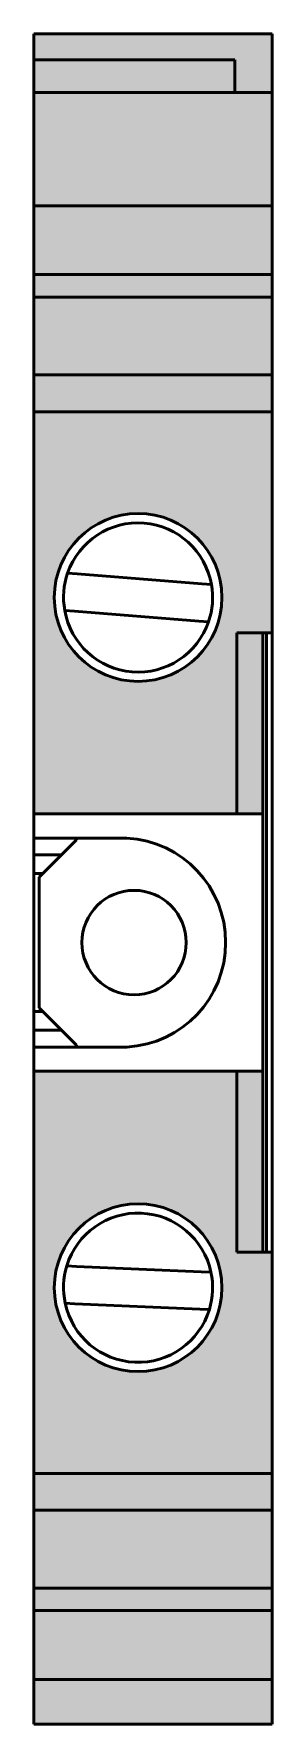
# Model space of a CAD drawing. Header units: millimetres. Extents: x 41 to 1635, y 11 to 1528.
# Drawn here: x 476.04 to 482.44, y 1294.27 to 1339.58 of the extents above; entities that cross this region are included whole.
import ezdxf

# ---------------------------------------------------------------- set-up
doc = ezdxf.new("R2010")
doc.units = ezdxf.units.MM
doc.header["$LTSCALE"] = 8
doc.layers.get('0').update_dxf_attribs({"linetype": 'CONTINUOUS'})
doc.layers.add('Visible (ISO)', color=7, linetype='CONTINUOUS', lineweight=50)

msp = doc.modelspace()

# ---------------------------------------------------------------- hatches: boundary and pattern name
at = {"true_color": 0xc7c8ca}
h = msp.add_hatch(color=9, dxfattribs=at)
h.dxf.hatch_style = 1
h.paths.add_polyline_path([(482.441, 1329.451), (476.041, 1329.451), (476.041, 1318.671), (481.491, 1318.671), (481.491, 1323.521), (482.441, 1323.521)])
h.paths.add_polyline_path([(481.091, 1324.471, -1), (476.591, 1324.471, -1)], flags=16)
h.paths.add_polyline_path([(480.811, 1324.815, -0.127017), (480.732, 1323.818, -0.774597), (476.871, 1324.126, -0.127017), (476.951, 1325.123, -0.774597)], flags=0)
h.paths.add_polyline_path([(481.491, 1311.771), (476.041, 1311.771), (476.041, 1300.99), (482.441, 1300.99), (482.441, 1306.921), (481.491, 1306.921)])
h.paths.add_polyline_path([(481.091, 1305.971, -1), (476.591, 1305.971, -1)], flags=16)
h.paths.add_polyline_path([(480.797, 1306.387, -0.127017), (480.754, 1305.388, -0.774597), (476.885, 1305.554, -0.127017), (476.928, 1306.553, -0.774597)], flags=0)
h.paths.add_polyline_path([(482.441, 1332.524), (476.041, 1332.524), (476.041, 1330.437), (482.441, 1330.437)])
h.paths.add_polyline_path([(482.441, 1334.971), (476.041, 1334.971), (476.041, 1334.15), (476.041, 1333.126), (482.441, 1333.126), (482.441, 1334.15)])
h.paths.add_polyline_path([(482.441, 1336.453), (482.441, 1338.009), (476.041, 1338.009), (476.041, 1336.453), (476.041, 1334.971), (482.441, 1334.971)])
h.paths.add_polyline_path([(482.441, 1300.99), (476.041, 1300.99), (476.041, 1300.18), (476.041, 1300.004), (482.441, 1300.004), (482.441, 1300.18)])
h.paths.add_polyline_path([(482.441, 1300.004), (476.041, 1300.004), (476.041, 1297.917), (482.441, 1297.917)])
h.paths.add_polyline_path([(482.441, 1297.917), (476.041, 1297.917), (476.041, 1297.315), (482.441, 1297.315)])
h.paths.add_polyline_path([(482.441, 1297.315), (476.041, 1297.315), (476.041, 1296.291), (476.041, 1295.471), (482.441, 1295.471), (482.441, 1296.291)])
h.paths.add_polyline_path([(482.441, 1295.314), (482.441, 1295.471), (476.041, 1295.471), (476.041, 1295.314), (476.041, 1294.272), (482.441, 1294.272)])
h.paths.add_polyline_path([(482.191, 1311.771), (481.491, 1311.771), (481.491, 1306.921), (482.191, 1306.921)], flags=17)
h.paths.add_polyline_path([(482.441, 1330.261), (482.441, 1330.437), (476.041, 1330.437), (476.041, 1330.261), (476.041, 1329.451), (482.441, 1329.451)])
h.paths.add_polyline_path([(482.441, 1333.126), (476.041, 1333.126), (476.041, 1332.524), (482.441, 1332.524)])
h.paths.add_polyline_path([(481.441, 1338.883), (476.041, 1338.883), (476.041, 1338.009), (481.441, 1338.009)], flags=17)
h.paths.add_polyline_path([(482.441, 1339.579), (476.041, 1339.579), (476.041, 1339.333), (476.041, 1338.938), (476.041, 1338.883), (481.441, 1338.883), (481.441, 1338.009), (482.441, 1338.009), (482.441, 1338.883), (482.441, 1338.938), (482.441, 1339.333)])
h.paths.add_polyline_path([(482.191, 1323.521), (481.491, 1323.521), (481.491, 1318.671), (482.191, 1318.671)])

# ---------------------------------------------------------------- linework, layer by layer
at = {"layer": 'Visible (ISO)'}
for p, q in [((476.041, 1339.574), (476.041, 1339.579)), ((476.041, 1339.579), (482.441, 1339.579)), ((476.041, 1339.574), (476.041, 1339.333)), ((476.041, 1338.938), (476.041, 1339.333)), ((482.441, 1339.579), (482.441, 1339.574)), ((482.441, 1339.333), (482.441, 1339.574)), ((482.441, 1339.333), (482.441, 1338.938)), ((476.041, 1338.938), (476.041, 1338.883)), ((476.041, 1338.009), (476.041, 1338.883)), ((482.441, 1338.883), (482.441, 1338.938)), ((482.441, 1338.009), (482.441, 1338.883)), ((476.041, 1336.453), (476.041, 1338.009)), ((482.441, 1338.009), (482.441, 1336.453)), ((476.041, 1336.453), (476.041, 1334.971)), ((482.441, 1334.971), (482.441, 1336.453)), ((476.041, 1334.971), (476.041, 1334.15)), ((482.441, 1334.15), (482.441, 1334.971)), ((476.041, 1333.126), (476.041, 1334.15)), ((482.441, 1334.15), (482.441, 1333.126)), ((476.041, 1333.126), (476.041, 1332.524)), ((482.441, 1332.524), (482.441, 1333.126)), ((476.041, 1332.524), (476.041, 1330.437)), ((482.441, 1330.437), (482.441, 1332.524)), ((476.041, 1330.261), (476.041, 1330.437)), ((476.041, 1330.261), (476.041, 1329.451)), ((482.441, 1330.437), (482.441, 1330.261)), ((482.441, 1329.451), (482.441, 1330.261)), ((476.041, 1329.451), (476.041, 1318.671)), ((482.441, 1323.521), (482.441, 1329.451)), ((476.951, 1325.123), (477.209, 1325.102)), ((477.209, 1325.102), (480.553, 1324.836)), ((480.553, 1324.836), (480.811, 1324.815)), ((477.13, 1324.106), (476.871, 1324.126)), ((480.473, 1323.839), (477.13, 1324.106)), ((480.732, 1323.818), (480.473, 1323.839)), ((482.191, 1323.521), (482.191, 1318.671)), ((482.291, 1323.521), (482.291, 1306.921)), ((482.441, 1323.521), (482.441, 1306.921)), ((476.041, 1318.671), (481.491, 1318.671)), ((476.041, 1318.671), (476.041, 1318.021)), ((482.191, 1318.671), (481.491, 1318.671)), ((482.191, 1311.771), (482.191, 1318.671)), ((476.041, 1318.021), (478.541, 1318.021)), ((476.041, 1317.571), (476.041, 1318.021)), ((477.184, 1317.971), (477.184, 1318.021)), ((476.784, 1317.571), (476.041, 1317.571)), ((476.041, 1317.071), (476.041, 1317.571)), ((477.184, 1317.971), (476.184, 1316.971)), ((476.041, 1317.071), (476.284, 1317.071)), ((476.041, 1313.371), (476.041, 1317.071)), ((476.184, 1316.971), (476.184, 1313.471)), ((476.284, 1313.371), (476.041, 1313.371)), ((476.041, 1312.871), (476.041, 1313.371)), ((476.184, 1313.471), (477.184, 1312.471)), ((476.041, 1312.871), (476.784, 1312.871)), ((476.041, 1312.421), (476.041, 1312.871)), ((478.541, 1312.421), (476.041, 1312.421)), ((476.041, 1312.421), (476.041, 1311.771)), ((477.184, 1312.421), (477.184, 1312.471)), ((476.041, 1311.771), (481.491, 1311.771)), ((476.041, 1311.771), (476.041, 1300.99)), ((481.491, 1311.771), (482.191, 1311.771)), ((482.191, 1311.771), (482.191, 1306.921)), ((482.441, 1300.99), (482.441, 1306.921)), ((476.928, 1306.553), (477.187, 1306.542)), ((477.187, 1306.542), (480.538, 1306.398)), ((480.538, 1306.398), (480.797, 1306.387)), ((477.144, 1305.543), (476.885, 1305.554)), ((480.495, 1305.399), (477.144, 1305.543)), ((480.754, 1305.388), (480.495, 1305.399)), ((476.041, 1300.99), (476.041, 1300.18)), ((482.441, 1300.18), (482.441, 1300.99)), ((476.041, 1300.004), (476.041, 1300.18)), ((476.041, 1300.004), (476.041, 1297.917)), ((482.441, 1300.18), (482.441, 1300.004)), ((482.441, 1297.917), (482.441, 1300.004)), ((476.041, 1297.917), (476.041, 1297.315)), ((482.441, 1297.315), (482.441, 1297.917)), ((476.041, 1296.291), (476.041, 1297.315)), ((482.441, 1297.315), (482.441, 1296.291)), ((476.041, 1296.291), (476.041, 1295.471)), ((482.441, 1295.471), (482.441, 1296.291)), ((476.041, 1295.471), (476.041, 1295.314)), ((482.441, 1295.314), (482.441, 1295.471)), ((476.041, 1294.272), (476.041, 1295.314)), ((482.441, 1295.314), (482.441, 1294.272)), ((476.041, 1294.272), (482.441, 1294.272))]:
    msp.add_line(p, q, dxfattribs=at)
at = {"layer": 'Visible (ISO)', "color": 18, "true_color": 0x000000}
for p, q in [((476.041, 1338.883), (481.441, 1338.883)), ((481.441, 1338.883), (481.441, 1338.009)), ((476.041, 1338.009), (482.441, 1338.009)), ((476.041, 1334.971), (482.441, 1334.971)), ((476.041, 1333.126), (482.441, 1333.126)), ((476.041, 1332.524), (482.441, 1332.524)), ((476.041, 1330.437), (482.441, 1330.437)), ((476.041, 1329.451), (482.441, 1329.451)), ((481.491, 1318.671), (481.491, 1323.521)), ((481.491, 1323.521), (482.441, 1323.521)), ((481.491, 1311.771), (481.491, 1306.921)), ((482.441, 1306.921), (481.491, 1306.921)), ((476.041, 1300.99), (482.441, 1300.99)), ((476.041, 1300.004), (482.441, 1300.004)), ((476.041, 1297.917), (482.441, 1297.917)), ((476.041, 1297.315), (482.441, 1297.315)), ((476.041, 1295.471), (482.441, 1295.471))]:
    msp.add_line(p, q, dxfattribs=at)
at = {"layer": 'Visible (ISO)'}
for centre, radius in [((478.841, 1324.471), 2.25), ((478.734, 1315.221), 1.4), ((478.841, 1305.971), 2.25)]:
    msp.add_circle(centre, radius, dxfattribs=at)
for centre, radius, start, end in [((478.841, 1324.471), 2, 9.9197, 160.9647), ((478.841, 1324.471), 2, 160.9647, 189.9197), ((478.841, 1324.471), 2, 340.9647, 9.9197), ((478.841, 1324.471), 2, 189.9197, 340.9647), ((478.387, 1315.221), 2.804, 273.1531, 86.8469), ((478.841, 1305.971), 2, 12.0126, 163.0576), ((478.841, 1305.971), 2, 163.0576, 192.0126), ((478.841, 1305.971), 2, 343.0576, 12.0126), ((478.841, 1305.971), 2, 192.0126, 343.0576)]:
    msp.add_arc(centre, radius, start, end, dxfattribs=at)

doc.saveas('drawing.dxf')
